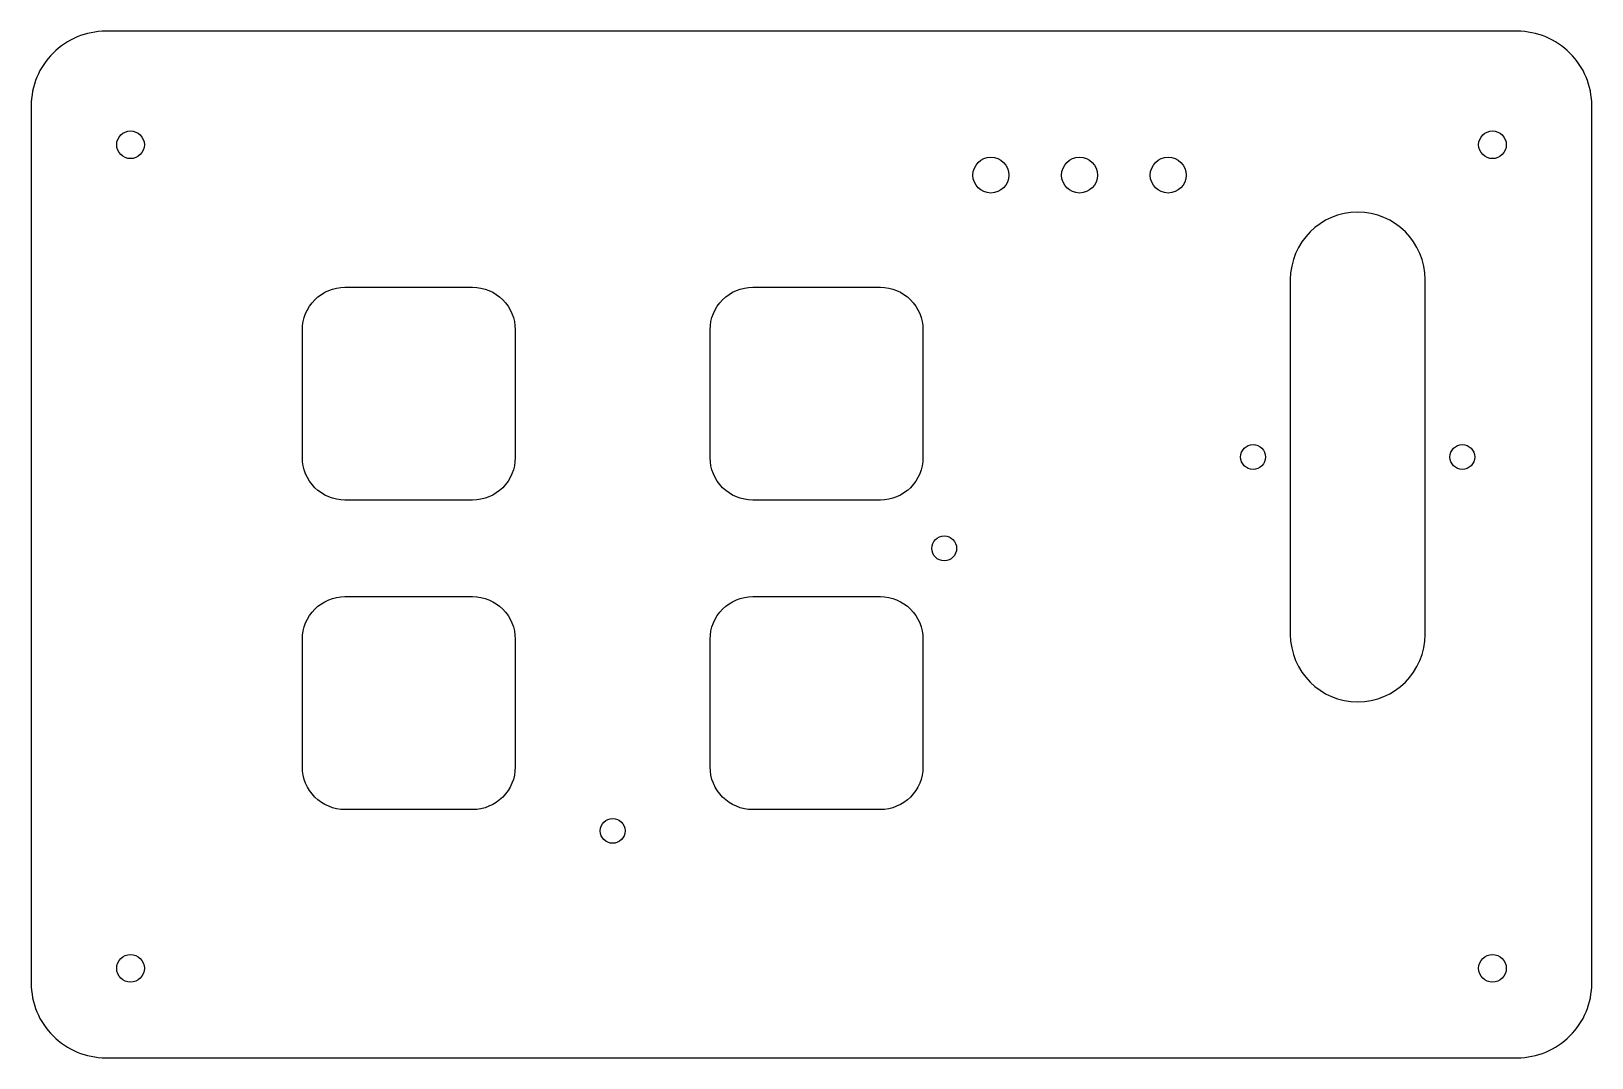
# Model space of a CAD drawing. Header units: millimetres. Extents: x -110 to 110, y -69 to 76.
import ezdxf

# ---------------------------------------------------------------- set-up
doc = ezdxf.new("R2010")
doc.units = ezdxf.units.MM
doc.layers.get('0').update_dxf_attribs({"linetype": 'CONTINUOUS'})

msp = doc.modelspace()

# ---------------------------------------------------------------- linework, layer by layer
for points in [[(-99.5, 75.83, 0.414214), (-110, 65.33), (-110, -58.33, 0.414214), (-99.5, -68.83), (99.5, -68.83, 0.414214), (110, -58.33), (110, 65.33, 0.414214), (99.5, 75.83)], [(86.5, 40.83, 1), (67.5, 40.83), (67.5, -9.17, 1), (86.5, -9.17)], [(-71.77, 15.75), (-71.77, 33.75, -0.414214), (-65.77, 39.75), (-47.77, 39.75, -0.414214), (-41.77, 33.75), (-41.77, 15.75, -0.414214), (-47.77, 9.75), (-65.77, 9.75, -0.414214)], [(-14.29, 15.75), (-14.29, 33.75, -0.414214), (-8.29, 39.75), (9.71, 39.75, -0.414214), (15.71, 33.75), (15.71, 15.75, -0.414214), (9.71, 9.75), (-8.29, 9.75, -0.414214)], [(-71.77, -27.85), (-71.77, -9.85, -0.414214), (-65.77, -3.85), (-47.77, -3.85, -0.414214), (-41.77, -9.85), (-41.77, -27.85, -0.414214), (-47.77, -33.85), (-65.77, -33.85, -0.414214)], [(-14.29, -27.85), (-14.29, -9.85, -0.414214), (-8.29, -3.85), (9.71, -3.85, -0.414214), (15.71, -9.85), (15.71, -27.85, -0.414214), (9.71, -33.85), (-8.29, -33.85, -0.414214)]]:
    msp.add_lwpolyline(points, format="xyb", close=True)
for centre, radius in [((-96, 59.83), 1.95), ((96, 59.83), 1.95), ((25.29, 55.56), 2.53), ((37.79, 55.56), 2.53), ((50.29, 55.56), 2.53), ((62.25, 15.83), 1.75), ((91.75, 15.83), 1.75), ((18.71, 2.95), 1.75), ((-28.03, -36.85), 1.75), ((-96, -56.22), 1.95), ((96, -56.22), 1.95)]:
    msp.add_circle(centre, radius)

doc.saveas('drawing.dxf')
